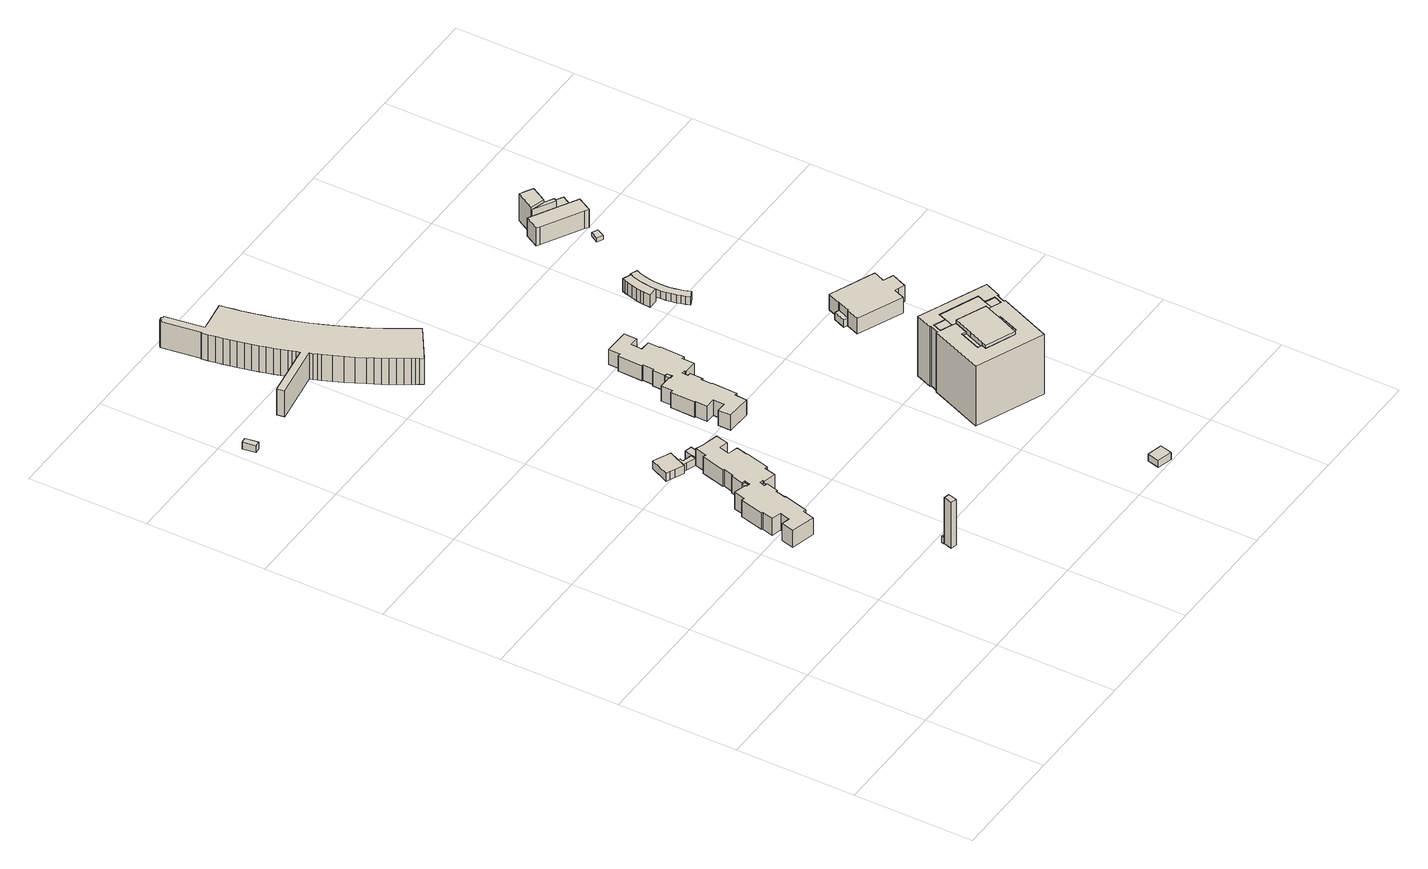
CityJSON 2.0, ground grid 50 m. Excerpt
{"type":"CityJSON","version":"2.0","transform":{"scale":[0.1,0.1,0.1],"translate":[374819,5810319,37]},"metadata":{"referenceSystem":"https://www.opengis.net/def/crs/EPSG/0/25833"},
"CityObjects":{
"building1":{"type":"Building","attributes":{"Gemeindeschluessel":"11000006","BezugspunktDach":"2200","function":"51009_1610","measuredHeight":3.18,"storeysAboveGround":0},"address":[{"country":"Germany","locality":"Berlin"}],"geometry":[{"type":"Solid","lod":"1","boundaries":[[[[0,1,2,3]],[[4,5,6,7]],[[4,7,3,2]],[[5,4,2,1]],[[6,5,1,0]],[[7,6,0,3]]]]}]},
"building2":{"type":"Building","attributes":{"Gemeindeschluessel":"11000006","BezugspunktDach":"2200","function":"31001_1000","measuredHeight":21.61,"storeysAboveGround":1},"address":[{"country":"Germany","locality":"Berlin","thoroughfareNumber":"23","thoroughfareName":"Zum Heckeshorn"}],"geometry":[{"type":"Solid","lod":"1","boundaries":[[[[8,9,10,11]],[[12,13,14,15]],[[12,15,11,10]],[[13,12,10,9]],[[14,13,9,8]],[[15,14,8,11]]]]}]},
"building3":{"type":"Building","attributes":{"Gemeindeschluessel":"11000006","BezugspunktDach":"2200","function":"51009_1610","measuredHeight":3,"storeysAboveGround":0},"address":[{"country":"Germany","locality":"Berlin"}],"geometry":[{"type":"Solid","lod":"1","boundaries":[[[[16,17,18,19]],[[20,21,22,23]],[[20,23,19,18]],[[21,20,18,17]],[[22,21,17,16]],[[23,22,16,19]]]]}]},
"building4":{"type":"Building","attributes":{"Gemeindeschluessel":"11000006","BezugspunktDach":"2200","function":"51009_1610","measuredHeight":6.76,"storeysAboveGround":0},"address":[{"country":"Germany","locality":"Berlin"}],"geometry":[{"type":"Solid","lod":"1","boundaries":[[[[24,25,26,27]],[[28,29,30,31]],[[28,31,27,26]],[[29,28,26,25]],[[30,29,25,24]],[[31,30,24,27]]]]}]},
"building5":{"type":"Building","attributes":{"Gemeindeschluessel":"11000006","BezugspunktDach":"2200","function":"51009_1610","measuredHeight":6.72,"storeysAboveGround":0},"address":[{"country":"Germany","locality":"Berlin"}],"geometry":[{"type":"Solid","lod":"1","boundaries":[[[[32,33,34,35]],[[36,37,38,39]],[[36,39,35,34]],[[37,36,34,33]],[[38,37,33,32]],[[39,38,32,35]]]]}]},
"building6":{"type":"Building","attributes":{"Gemeindeschluessel":"11000006","function":"31001_1023"},"address":[{"country":"Germany","locality":"Berlin","thoroughfareNumber":"27","thoroughfareName":"Zum Heckeshorn"}],"children":["building6-1","building6-2"]},
"building6-1":{"type":"BuildingPart","attributes":{"BezugspunktDach":"2200","measuredHeight":7.91,"storeysAboveGround":2},"parents":["building6"],"geometry":[{"type":"MultiSurface","lod":"1","boundaries":[[[40,41,42,43,44,45,46,47,48,49,50,51,52,53,54,55,56,57,58,59,60,61,62,63,64,65,66,67,68,69,70,71,72,73,74,75,76,77,78,79,80,81,82,83,84,85,86]],[[87,88,89,90,91,92,93,94,95,96,97,98,99,100,101,102,103,104,105,106,107,108,109,110,111,112,113,114,115,116,117,118,119,120,121,122,123,124,125,126,127,128,129,130,131,132,133]],[[87,133,86,85]],[[88,87,85,84]],[[89,88,84,83]],[[90,89,83,82]],[[91,90,82,81]],[[92,91,81,80]],[[93,92,80,79]],[[94,93,79,78]],[[95,94,78,77]],[[96,95,77,76]],[[97,96,76,75]],[[98,97,75,74]],[[99,98,74,73]],[[100,99,73,72]],[[101,100,72,71]],[[102,101,71,70]],[[103,102,70,69]],[[104,103,69,68]],[[105,104,68,67]],[[106,105,67,66]],[[107,106,66,65]],[[108,107,65,64]],[[134,135,136,64,63]],[[110,109,63,62]],[[111,110,62,61]],[[112,111,61,60]],[[113,112,60,59]],[[114,113,59,58]],[[115,114,58,57]],[[116,115,57,56]],[[117,116,56,55]],[[118,117,55,54]],[[119,118,54,53]],[[120,119,53,52]],[[121,120,52,51]],[[122,121,51,50]],[[123,122,50,49]],[[124,123,49,48]],[[125,124,48,47]],[[126,125,47,46]],[[127,126,46,45]],[[128,127,45,44]],[[129,128,44,43]],[[130,129,43,42]],[[131,130,42,41]],[[132,131,41,40]],[[133,132,40,86]],[[109,108,136,135,134]]]}]},
"building6-2":{"type":"BuildingPart","attributes":{"BezugspunktDach":"2200","measuredHeight":4.16,"storeysAboveGround":2},"parents":["building6"],"geometry":[{"type":"MultiSurface","lod":"1","boundaries":[[[134,137,138,139,135]],[[140,141,142,109,108]],[[140,108,135,139]],[[141,140,139,138]],[[142,141,138,137]],[[109,142,137,134]],[[108,109,134,109,108,135]]]}]},
"building7":{"type":"Building","attributes":{"Gemeindeschluessel":"11000006","BezugspunktDach":"2200","function":"31001_1000","measuredHeight":4.01,"storeysAboveGround":1},"address":[{"country":"Germany","locality":"Berlin","thoroughfareNumber":"27 (1)","thoroughfareName":"Zum Heckeshorn"}],"geometry":[{"type":"Solid","lod":"1","boundaries":[[[[143,144,145,146,147,148,149,150]],[[151,152,153,154,155,156,157,158]],[[151,158,150,149]],[[152,151,149,148]],[[153,152,148,147]],[[154,153,147,146]],[[155,154,146,145]],[[156,155,145,144]],[[157,156,144,143]],[[158,157,143,150]]]]}]},
"building8":{"type":"Building","attributes":{"Gemeindeschluessel":"11000006","BezugspunktDach":"2200","function":"51009_1610","measuredHeight":3.35,"storeysAboveGround":0},"address":[{"country":"Germany","locality":"Berlin"}],"geometry":[{"type":"Solid","lod":"1","boundaries":[[[[159,160,161,162,163,164,165]],[[166,167,168,140,108,169,170]],[[166,170,165,164]],[[167,166,164,163]],[[168,167,163,162]],[[140,168,162,161]],[[108,140,161,160]],[[169,108,160,159]],[[170,169,159,165]]]]}]},
"building9":{"type":"Building","attributes":{"Gemeindeschluessel":"11000006","BezugspunktDach":"2200","function":"31001_3050","measuredHeight":12.25,"storeysAboveGround":2},"address":[{"country":"Germany","locality":"Berlin","thoroughfareNumber":"80 (40)","thoroughfareName":"Am Großen Wannsee"}],"geometry":[{"type":"Solid","lod":"1","boundaries":[[[[171,172,173,174,175,176,177,178,179,180,181,182,183,184,185,186,187,188,189,190,191,192,193,194,195,196,197,198,199,200,201,202,203,204,205,206,207,208,209,210,211,212,213,214,215,216,217,218,219,220,221,222,223,224,225,226,227,228,229,230,231,232,233,234,235,236,237,238,239,240,241,242]],[[243,244,245,246,247,248,249,250,251,252,253,254,255,256,257,258,259,260,261,262,263,264,265,266,267,268,269,270,271,272,273,274,275,276,277,278,279,280,281,282,283,284,285,286,287,288,289,290,291,292,293,294,295,296,297,298,299,300,301,302,303,304,305,306,307,308,309,310,311,312,313,314]],[[243,314,242,241]],[[244,243,241,240]],[[245,244,240,239]],[[246,245,239,238]],[[247,246,238,237]],[[248,247,237,236]],[[249,248,236,235]],[[250,249,235,234]],[[251,250,234,233]],[[252,251,233,232]],[[253,252,232,231]],[[254,253,231,230]],[[255,254,230,229]],[[256,255,229,228]],[[257,256,228,227]],[[258,257,227,226]],[[259,258,226,225]],[[260,259,225,224]],[[261,260,224,223]],[[262,261,223,222]],[[263,262,222,221]],[[264,263,221,220]],[[265,264,220,219]],[[266,265,219,218]],[[267,266,218,217]],[[268,267,217,216]],[[269,268,216,215]],[[270,269,215,214]],[[271,270,214,213]],[[272,271,213,212]],[[273,272,212,211]],[[274,273,211,210]],[[275,274,210,209]],[[276,275,209,208]],[[277,276,208,207]],[[278,277,207,206]],[[279,278,206,205]],[[280,279,205,204]],[[281,280,204,203]],[[282,281,203,202]],[[283,282,202,201]],[[284,283,201,200]],[[285,284,200,199]],[[286,285,199,198]],[[287,286,198,197]],[[288,287,197,196]],[[289,288,196,195]],[[290,289,195,194]],[[291,290,194,193]],[[292,291,193,192]],[[293,292,192,191]],[[294,293,191,190]],[[295,294,190,189]],[[296,295,189,188]],[[297,296,188,187]],[[298,297,187,186]],[[299,298,186,185]],[[300,299,185,184]],[[301,300,184,183]],[[302,301,183,182]],[[303,302,182,181]],[[304,303,181,180]],[[305,304,180,179]],[[306,305,179,178]],[[307,306,178,177]],[[308,307,177,176]],[[309,308,176,175]],[[310,309,175,174]],[[311,310,174,173]],[[312,311,173,172]],[[313,312,172,171]],[[314,313,171,242]]]]}]},
"building10":{"type":"Building","attributes":{"Gemeindeschluessel":"11000006","BezugspunktDach":"2200","function":"51009_1610","measuredHeight":6.63,"storeysAboveGround":0},"address":[{"country":"Germany","locality":"Berlin"}],"geometry":[{"type":"Solid","lod":"1","boundaries":[[[[315,316,317,318]],[[319,320,321,322]],[[319,322,318,317]],[[320,319,317,316]],[[321,320,316,315]],[[322,321,315,318]]]]}]},
"building11":{"type":"Building","attributes":{"Gemeindeschluessel":"11000006","BezugspunktDach":"2200","function":"31001_1023","measuredHeight":7.08,"storeysAboveGround":2},"address":[{"country":"Germany","locality":"Berlin","thoroughfareNumber":"31","thoroughfareName":"Zum Heckeshorn"}],"geometry":[{"type":"Solid","lod":"1","boundaries":[[[[323,324,325,326,327,328,329,330,331,332,333,334,335,336,337,338,339,340,341,342,343,344,345,346,347,348,349,350,351,352,353,354,355,356,357,358,359,360,361,362,363,364,365,366,367,368]],[[369,370,371,372,373,374,375,376,377,378,379,380,381,382,383,384,385,386,387,388,389,390,391,392,393,394,395,396,397,398,399,400,401,402,403,404,405,406,407,408,409,410,411,412,413,414]],[[369,414,368,367]],[[370,369,367,366]],[[371,370,366,365]],[[372,371,365,364]],[[373,372,364,363]],[[374,373,363,362]],[[375,374,362,361]],[[376,375,361,360]],[[377,376,360,359]],[[378,377,359,358]],[[379,378,358,357]],[[380,379,357,356]],[[381,380,356,355]],[[382,381,355,354]],[[383,382,354,353]],[[384,383,353,352]],[[385,384,352,351]],[[386,385,351,350]],[[387,386,350,349]],[[388,387,349,348]],[[389,388,348,347]],[[390,389,347,346]],[[391,390,346,345]],[[392,391,345,344]],[[393,392,344,343]],[[394,393,343,342]],[[395,394,342,341]],[[396,395,341,340]],[[397,396,340,339]],[[398,397,339,338]],[[399,398,338,337]],[[400,399,337,336]],[[401,400,336,335]],[[402,401,335,334]],[[403,402,334,333]],[[404,403,333,332]],[[405,404,332,331]],[[406,405,331,330]],[[407,406,330,329]],[[408,407,329,328]],[[409,408,328,327]],[[410,409,327,326]],[[411,410,326,325]],[[412,411,325,324]],[[413,412,324,323]],[[414,413,323,368]]]]}]},
"building12":{"type":"Building","attributes":{"Gemeindeschluessel":"11000006","BezugspunktDach":"2200","function":"31001_1000","measuredHeight":3.27,"storeysAboveGround":1},"address":[{"country":"Germany","locality":"Berlin","thoroughfareNumber":"30 (1)","thoroughfareName":"Zum Heckeshorn"}],"geometry":[{"type":"Solid","lod":"1","boundaries":[[[[415,416,417,418]],[[419,420,421,422]],[[419,422,418,417]],[[420,419,417,416]],[[421,420,416,415]],[[422,421,415,418]]]]}]},
"building13":{"type":"Building","attributes":{"Gemeindeschluessel":"11000006","function":"31001_3051"},"address":[{"country":"Germany","locality":"Berlin","thoroughfareNumber":"30","thoroughfareName":"Zum Heckeshorn"}],"children":["building13-1","building13-2","building13-3","building13-4","building13-5","building13-6","building13-7"]},
"building13-1":{"type":"BuildingPart","attributes":{"BezugspunktDach":"2200","measuredHeight":27.93,"storeysAboveGround":0},"parents":["building13"],"geometry":[{"type":"MultiSurface","lod":"1","boundaries":[[[423,424,425,426,427,428,429,430,431,432,433,434,435,436],[437,438,439,440,441,442,443,444,445,446,447,448,449,450,451,452,453,454,455,456]],[[457,458,459,460,461,462,463,464,465,466,467,468,469,470],[471,472,473,474,475,476,477,478,479,480,481,482,483,484,485,486,487,488,489,490]],[[457,470,436,435]],[[458,457,435,434]],[[459,458,434,433]],[[460,459,433,432]],[[461,460,432,431]],[[462,461,431,430]],[[463,462,430,429]],[[464,463,429,428]],[[465,464,428,427]],[[466,465,427,426]],[[467,466,426,425]],[[468,467,425,424]],[[469,468,424,423]],[[470,469,423,436]],[[491,492,456,455]],[[471,490,493,494]],[[495,491,494,496,472,471,455,454]],[[497,498,454,453]],[[473,472,499,496,500]],[[474,473,501,500,502,503,504,505,497,453,452],[503,506,507,504]],[[508,507,452,451]],[[475,474,506,509]],[[476,475,509,510]],[[477,476,511,510,512,449]],[[478,477,513,512,514,515,516,517,518,519,520,448]],[[479,478,448,447]],[[521,522,447,446]],[[480,479,523,524]],[[481,480,446,445],[524,525,526,521]],[[482,481,525,527,528,526,529,445,444]],[[483,482,444,527,530]],[[484,483,443,530,531]],[[485,484,531,532,441]],[[486,485,532,533,534]],[[487,486,534,535]],[[488,487,535,536]],[[489,488,536,537]],[[492,538,539,540,541,437,456]],[[490,489,537,542,543,493,544]],[[494,493,492,491]],[[496,494,491,495]],[[500,496,499,498,497]],[[507,506,503,504]],[[504,503,502,505]],[[497,505,502,500,501]],[[509,506,507,508]],[[510,509,451,450]],[[450,449,512,510,511]],[[517,516,515,518]],[[515,514,519,518,545]],[[449,520,519,514,512,513]],[[524,523,522,521]],[[526,525,524,521]],[[529,526,528,527,525]],[[530,527,444,443]],[[531,530,443,442]],[[442,441,532,531]],[[441,546,533,532]],[[534,533,546,440]],[[535,534,440,439,547]],[[536,535,439,438,548]],[[537,536,438,437]],[[539,543,542,540]],[[541,540,542,537]],[[544,493,543,538,492]]]}]},
"building13-2":{"type":"BuildingPart","attributes":{"BezugspunktDach":"2200","measuredHeight":31.48,"storeysAboveGround":0},"parents":["building13"],"geometry":[{"type":"MultiSurface","lod":"1","boundaries":[[[549,550,551,552,553,554,555,556,557,558,559,560]],[[527,561,516,562,537,536,563,564,533,532,531,530]],[[527,444,443,565,560,559]],[[566,528,527,559,558]],[[448,447,522,566,558,557]],[[567,517,516,557,556]],[[541,567,556,555]],[[536,438,437,555,554]],[[568,438,554,553]],[[564,563,553,552],[564,569,568,563]],[[546,569,564,552,551]],[[441,546,551,550]],[[531,442,441,550,549]],[[570,443,442,549,560]],[[530,565,443,444,527]],[[561,527,528,566]],[[516,523,447,448]],[[523,561,566,522]],[[562,516,517,567]],[[537,562,567,541]],[[537,437,438,536]],[[563,536,438,568]],[[568,569,564,563]],[[533,571,564,569,546]],[[572,532,533,546,441]],[[532,573,441,442,531]],[[530,531,442,443,570]]]}]},
"building13-3":{"type":"BuildingPart","attributes":{"BezugspunktDach":"2200","measuredHeight":28.05,"storeysAboveGround":0},"parents":["building13"],"geometry":[{"type":"MultiSurface","lod":"1","boundaries":[[[518,517,567,541,540,539,498,497,505,504,507,508,519]],[[509,506,503,502,500,496,543,542,537,562,516,515,514]],[[543,538,495,498,539]],[[509,514,574,519,508]],[[575,506,509,508,507]],[[503,506,507,504]],[[502,503,504,505]],[[500,502,505,497]],[[496,500,497,498]],[[495,538,543,496,499]],[[542,543,539,540]],[[542,540,541,537]],[[537,541,567,562]],[[562,576,567,517,516]],[[515,516,517,518]],[[514,515,518,519]]]}]},
"building13-4":{"type":"BuildingPart","attributes":{"BezugspunktDach":"2200","measuredHeight":28.84,"storeysAboveGround":0},"parents":["building13"],"geometry":[{"type":"MultiSurface","lod":"1","boundaries":[[[492,491,495,538]],[[496,494,493,543]],[[543,538,495,496]],[[494,496,577,495,491]],[[493,494,491,492]],[[493,492,538,543]]]}]},
"building13-5":{"type":"BuildingPart","attributes":{"BezugspunktDach":"2200","measuredHeight":27.22,"storeysAboveGround":0},"parents":["building13"],"geometry":[{"type":"MultiSurface","lod":"1","boundaries":[[[528,522,521,526]],[[524,523,527,525]],[[524,525,526,521]],[[523,524,578,521,522]],[[527,561,566,528,579]],[[523,522,566,561]],[[525,527,528,526]]]}]},
"building13-6":{"type":"BuildingPart","attributes":{"BezugspunktDach":"2200","measuredHeight":29.35,"storeysAboveGround":0},"parents":["building13"],"geometry":[{"type":"MultiSurface","lod":"1","boundaries":[[[520,451,450,449]],[[510,509,514,512]],[[510,450,449,512,449,450]],[[509,451,450,451]],[[519,508,509,451,520]],[[510,450,451,509]],[[514,509,508,519]],[[580,512,514,519,520,449]]]}]},
"building13-7":{"type":"BuildingPart","attributes":{"BezugspunktDach":"2200","measuredHeight":27.89,"storeysAboveGround":0},"parents":["building13"],"geometry":[{"type":"MultiSurface","lod":"1","boundaries":[[[440,439,438,569,546]],[[564,536,535,534,533]],[[535,439,438,536,438,439]],[[533,546,440,534,440,546]],[[564,533,546,569]],[[581,536,582,563,568,438]],[[564,569,568,563]],[[534,535,439,440]]]}]},
"building14":{"type":"Building","attributes":{"Gemeindeschluessel":"11000006","BezugspunktDach":"2200","function":"51009_1610","measuredHeight":20.42,"storeysAboveGround":0},"address":[{"country":"Germany","locality":"Berlin"}],"geometry":[{"type":"Solid","lod":"1","boundaries":[[[[583,584,585,586]],[[587,588,589,590]],[[587,590,586,585]],[[588,587,585,584]],[[589,588,584,583]],[[590,589,583,586]]]]}]},
"building15":{"type":"Building","attributes":{"Gemeindeschluessel":"11000006","BezugspunktDach":"2200","function":"31001_3050","measuredHeight":5.93,"storeysAboveGround":1},"address":[{"country":"Germany","locality":"Berlin","thoroughfareNumber":"33","thoroughfareName":"Zum Heckeshorn"}],"geometry":[{"type":"Solid","lod":"1","boundaries":[[[[591,592,593,594,595,596,597,598,599,600,601,602,603,604,605,606]],[[607,608,609,610,611,612,613,614,615,616,617,618,619,620,621,622]],[[607,622,606,605]],[[608,607,605,604]],[[609,608,604,603]],[[610,609,603,602]],[[611,610,602,601]],[[612,611,601,600]],[[613,612,600,599]],[[614,613,599,598]],[[615,614,598,597]],[[616,615,597,596]],[[617,616,596,595]],[[618,617,595,594]],[[619,618,594,593]],[[620,619,593,592]],[[621,620,592,591]],[[622,621,591,606]]]]}]},
"building16":{"type":"Building","attributes":{"Gemeindeschluessel":"11000006","BezugspunktDach":"2200","function":"51009_1610","measuredHeight":3.68,"storeysAboveGround":0},"address":[{"country":"Germany","locality":"Berlin"}],"geometry":[{"type":"Solid","lod":"1","boundaries":[[[[623,624,625,626,627,628,629,630,631,632,633,634,635,636,637,638,639,640,641,642,643,644,645,598,597,596,595,594,593,592,591]],[[646,647,648,649,650,651,652,653,654,655,656,657,658,659,660,661,662,663,664,665,666,667,668,669,670,671,672,673,674,675,676]],[[646,676,591,592]],[[647,646,592,593]],[[648,647,593,594]],[[649,648,594,595]],[[650,649,595,596]],[[651,650,596,597]],[[652,651,597,598]],[[653,652,598,645]],[[654,653,645,644]],[[655,654,644,643]],[[656,655,643,642]],[[657,656,642,641]],[[658,657,641,640]],[[659,658,640,639]],[[660,659,639,638]],[[661,660,638,637]],[[662,661,637,636]],[[663,662,636,635]],[[664,663,635,634]],[[665,664,634,633]],[[666,665,633,632]],[[667,666,632,631]],[[668,667,631,630]],[[669,668,630,629]],[[670,669,629,628]],[[671,670,628,627]],[[672,671,627,626]],[[673,672,626,625]],[[674,673,625,624]],[[675,674,624,623]],[[676,675,623,591]]]]}]},
"building17":{"type":"Building","attributes":{"Gemeindeschluessel":"11000006","BezugspunktDach":"2200","function":"51009_1610","measuredHeight":3.33,"storeysAboveGround":0},"address":[{"country":"Germany","locality":"Berlin"}],"geometry":[{"type":"Solid","lod":"1","boundaries":[[[[677,678,679,680,681,682]],[[683,684,685,686,687,688]],[[683,688,682,681]],[[684,683,681,680]],[[685,684,680,679]],[[686,685,679,678]],[[687,686,678,677]],[[688,687,677,682]]]]}]},
"building18":{"type":"Building","attributes":{"Gemeindeschluessel":"11000006","BezugspunktDach":"2200","function":"31001_3050","measuredHeight":7.3,"storeysAboveGround":2},"address":[{"country":"Germany","locality":"Berlin","thoroughfareNumber":"32","thoroughfareName":"Zum Heckeshorn"}],"geometry":[{"type":"Solid","lod":"1","boundaries":[[[[689,690,691,692,693,694,695,696,697,698,699,700,701,702,703,704]],[[705,706,707,708,709,710,711,712,713,714,715,716,717,718,719,720]],[[705,720,704,703]],[[706,705,703,702]],[[707,706,702,701]],[[708,707,701,700]],[[709,708,700,699]],[[710,709,699,698]],[[711,710,698,697]],[[712,711,697,696]],[[713,712,696,695]],[[714,713,695,694]],[[715,714,694,693]],[[716,715,693,692]],[[717,716,692,691]],[[718,717,691,690]],[[719,718,690,689]],[[720,719,689,704]]]]}]},
"building19":{"type":"Building","attributes":{"Gemeindeschluessel":"11000006","BezugspunktDach":"2200","function":"31001_2523","measuredHeight":1.83,"storeysAboveGround":0},"address":[{"country":"Germany","locality":"Berlin","thoroughfareNumber":"80 (14)","thoroughfareName":"Am Großen Wannsee"}],"geometry":[{"type":"Solid","lod":"1","boundaries":[[[[721,722,723,724]],[[725,726,727,728]],[[725,728,724,723]],[[726,725,723,722]],[[727,726,722,721]],[[728,727,721,724]]]]}]},
"building20":{"type":"Building","attributes":{"name":"Kirchliches Gemeindezentrum Heckeshorn","Gemeindeschluessel":"11000006","function":"31001_3041"},"address":[{"country":"Germany","locality":"Berlin","thoroughfareNumber":"80 (13)","thoroughfareName":"Am Großen Wannsee"}],"children":["building20-1","building20-2","building20-3","building20-4","building20-5"]},
"building20-1":{"type":"BuildingPart","attributes":{"BezugspunktDach":"2200","measuredHeight":8.39,"storeysAboveGround":2},"parents":["building20"],"geometry":[{"type":"MultiSurface","lod":"1","boundaries":[[[729,730,731,732,733,734,735,736]],[[737,738,739,740,741,742,743,744]],[[737,744,736,735]],[[738,737,735,734]],[[739,738,745,739,746,747,748,733]],[[740,739,733,732]],[[741,740,732,731]],[[742,741,731,730]],[[743,742,730,729]],[[744,743,729,736]],[[734,748,745,738]],[[747,746,739,745]]]}]},
"building20-2":{"type":"BuildingPart","attributes":{"BezugspunktDach":"2200","measuredHeight":13.84,"storeysAboveGround":2},"parents":["building20"],"geometry":[{"type":"Solid","lod":"1","boundaries":[[[[749,750,751,752,753]],[[754,755,756,757,738]],[[754,738,753,752]],[[755,754,752,751]],[[756,755,751,750]],[[757,756,750,749],[758,759,760,756]],[[738,761,762,757,749,753]],[[759,758,756,760]],[[757,762,761,738]]]]}]},
"building20-3":{"type":"BuildingPart","attributes":{"BezugspunktDach":"2200","measuredHeight":11.38,"storeysAboveGround":2},"parents":["building20"],"geometry":[{"type":"MultiSurface","lod":"1","boundaries":[[[763,764,762,761]],[[757,765,745,738]],[[765,757,762,764]],[[745,747,766,764,763]],[[738,734,748,763,761]],[[738,761,762,757]],[[766,747,745,765]],[[745,748,734,738]]]}]},
"building20-4":{"type":"BuildingPart","attributes":{"BezugspunktDach":"2200","measuredHeight":3.54,"storeysAboveGround":2},"parents":["building20"],"geometry":[{"type":"MultiSurface","lod":"1","boundaries":[[[746,767,768,747]],[[769,770,739,745]],[[765,766,771,772]],[[770,769,768,767]],[[739,770,767,746]],[[745,773,747,766,765]],[[769,772,771,768]],[[739,746,747,745]]]}]},
"building20-5":{"type":"BuildingPart","attributes":{"BezugspunktDach":"2200","measuredHeight":3.54,"storeysAboveGround":2},"parents":["building20"],"geometry":[{"type":"Solid","lod":"1","boundaries":[[[[771,768,760,759]],[[756,769,772,758]],[[769,756,760,768]],[[758,772,771,759]],[[756,758,759,760]],[[772,769,768,771]]]]}]}
},
"vertices":[
[14,2845,80],[37,2849,80],[29,2903,80],[6,2900,80],[29,2903,48],[37,2849,48],[14,2845,48],[6,2900,48],
[878,400,260],[887,436,260],[863,442,260],[854,406,260],[863,442,44],[887,436,44],[878,400,44],[854,406,44],
[887,436,73],[890,449,73],[866,455,73],[863,442,73],[866,455,43],[890,449,43],[887,436,43],[863,442,43],
[694,1169,129],[699,1188,129],[685,1191,129],[680,1173,129],[685,1191,62],[699,1188,62],[694,1169,62],[680,1173,62],
[727,1110,131],[731,1125,131],[718,1129,131],[713,1113,131],[718,1129,64],[731,1125,64],[727,1110,64],[713,1113,64],
[647,867,137],[660,916,137],[672,913,137],[699,1014,137],[695,1015,137],[706,1059,137],[713,1058,137],[727,1110,137],[713,1113,137],[718,1129,137],[720,1136,137],[735,1133,137],[733,1127,137],[786,1113,137],[798,1162,137],[810,1159,137],[836,1260,137],[833,1261,137],[845,1309,137],[804,1320,137],[816,1364,137],[852,1354,137],[865,1407,137],[793,1425,137],[765,1436,137],[752,1385,137],[740,1388,137],[713,1287,137],[717,1286,137],[705,1242,137],[698,1243,137],[685,1191,137],[699,1188,137],[694,1169,137],[693,1163,137],[677,1167,137],[678,1172,137],[626,1187,137],[613,1138,137],[601,1141,137],[575,1041,137],[579,1040,137],[566,992,137],[608,981,137],[597,937,137],[560,946,137],[546,893,137],[560,946,58],[597,937,58],[608,981,58],[566,992,58],[579,1040,58],[575,1041,58],[601,1141,58],[613,1138,58],[626,1187,58],[678,1172,58],[677,1167,58],[693,1163,58],[694,1169,58],[699,1188,58],[685,1191,58],[698,1243,58],[705,1242,58],[717,1286,58],[713,1287,58],[740,1388,58],[752,1385,58],[765,1436,58],[793,1425,58],[865,1407,58],[852,1354,58],[816,1364,58],[804,1320,58],[845,1309,58],[833,1261,58],[836,1260,58],[810,1159,58],[798,1162,58],[786,1113,58],[733,1127,58],[735,1133,58],[720,1136,58],[718,1129,58],[713,1113,58],[727,1110,58],[713,1058,58],[706,1059,58],[695,1015,58],[699,1014,58],[672,913,58],[660,916,58],[647,867,58],[546,893,58],[793,1425,94],[765,1436,94],[765,1436,72],
[808,1481,94],[778,1488,94],[770,1457,94],[770,1457,58],[778,1488,58],[808,1481,58],
[648,1473,95],[668,1464,95],[704,1448,95],[740,1527,95],[724,1534,95],[704,1543,95],[668,1560,95],[631,1480,95],[668,1560,58],[704,1543,58],[724,1534,58],[740,1527,58],[704,1448,58],[668,1464,58],[648,1473,58],[631,1480,58],
[726,1451,91],[765,1436,91],[770,1457,91],[729,1468,91],[733,1483,91],[722,1488,91],[709,1458,91],[722,1488,58],[733,1483,58],[729,1468,58],[726,1451,58],[709,1458,58],
[282,2886,132],[512,2921,132],[517,2906,132],[523,2892,132],[528,2878,132],[544,2840,132],[561,2803,132],[578,2766,132],[597,2729,132],[609,2705,132],[622,2680,132],[636,2657,132],[650,2633,132],[664,2610,132],[678,2587,132],[686,2574,132],[694,2562,132],[702,2549,132],[845,2643,132],[829,2667,132],[814,2692,132],[799,2716,132],[784,2741,132],[772,2763,132],[760,2785,132],[748,2807,132],[736,2832,132],[724,2857,132],[712,2883,132],[701,2908,132],[686,2943,132],[672,2978,132],[659,3013,132],[647,3048,132],[638,3075,132],[630,3101,132],[622,3128,132],[615,3155,132],[609,3180,132],[603,3204,132],[597,3228,132],[591,3256,132],[586,3284,132],[581,3313,132],[576,3341,132],[443,3321,132],[419,3481,132],[411,3479,132],[410,3486,132],[395,3483,132],[396,3477,132],[387,3476,132],[411,3316,132],[410,3316,132],[409,3316,132],[408,3316,132],[412,3288,132],[417,3260,132],[423,3232,132],[428,3205,132],[434,3178,132],[440,3151,132],[446,3125,132],[454,3098,132],[461,3072,132],[469,3046,132],[477,3020,132],[485,2994,132],[490,2979,132],[495,2965,132],[500,2951,132],[277,2917,132],[500,2951,10],[495,2965,10],[490,2979,10],[485,2994,10],[477,3020,10],[469,3046,10],[461,3072,10],[454,3098,10],[446,3125,10],[440,3151,10],[434,3178,10],[428,3205,10],[423,3232,10],[417,3260,10],[412,3288,10],[408,3316,10],[409,3316,10],[410,3316,10],[411,3316,10],[387,3476,10],[396,3477,10],[395,3483,10],[410,3486,10],[411,3479,10],[419,3481,10],[443,3321,10],[576,3341,10],[581,3313,10],[586,3284,10],[591,3256,10],[597,3228,10],[603,3204,10],[609,3180,10],[615,3155,10],[622,3128,10],[630,3101,10],[638,3075,10],[647,3048,10],[659,3013,10],[672,2978,10],[686,2943,10],[701,2908,10],[712,2883,10],[724,2857,10],[736,2832,10],[748,2807,10],[760,2785,10],[772,2763,10],[784,2741,10],[799,2716,10],[814,2692,10],[829,2667,10],[845,2643,10],[702,2549,10],[694,2562,10],[686,2574,10],[678,2587,10],[664,2610,10],[650,2633,10],[636,2657,10],[622,2680,10],[609,2705,10],[597,2729,10],[578,2766,10],[561,2803,10],[544,2840,10],[528,2878,10],[523,2892,10],[517,2906,10],[512,2921,10],[282,2886,10],[277,2917,10],
[1108,1744,106],[1108,1764,106],[1095,1765,106],[1094,1744,106],[1095,1765,40],[1108,1764,40],[1108,1744,40],[1094,1744,40],
[1025,1594,107],[1023,1543,107],[1066,1542,107],[1064,1496,107],[1026,1497,107],[1025,1444,107],[1129,1440,107],[1131,1490,107],[1143,1490,107],[1146,1594,107],[1144,1594,107],[1143,1594,107],[1144,1640,107],[1151,1639,107],[1153,1693,107],[1139,1694,107],[1140,1718,107],[1156,1718,107],[1155,1712,107],[1210,1711,107],[1211,1761,107],[1223,1760,107],[1227,1864,107],[1223,1864,107],[1224,1914,107],[1182,1915,107],[1184,1961,107],[1221,1960,107],[1222,2014,107],[1118,2018,107],[1117,1968,107],[1104,1968,107],[1101,1864,107],[1105,1864,107],[1103,1818,107],[1096,1818,107],[1095,1765,107],[1108,1764,107],[1108,1744,107],[1108,1740,107],[1092,1740,107],[1092,1745,107],[1038,1747,107],[1037,1697,107],[1024,1698,107],[1021,1594,107],[1024,1698,36],[1037,1697,36],[1038,1747,36],[1092,1745,36],[1092,1740,36],[1108,1740,36],[1108,1744,36],[1108,1764,36],[1095,1765,36],[1096,1818,36],[1103,1818,36],[1105,1864,36],[1101,1864,36],[1104,1968,36],[1117,1968,36],[1118,2018,36],[1222,2014,36],[1221,1960,36],[1184,1961,36],[1182,1915,36],[1224,1914,36],[1223,1864,36],[1227,1864,36],[1223,1760,36],[1211,1761,36],[1210,1711,36],[1155,1712,36],[1156,1718,36],[1140,1718,36],[1139,1694,36],[1153,1693,36],[1151,1639,36],[1144,1640,36],[1143,1594,36],[1144,1594,36],[1146,1594,36],[1143,1490,36],[1131,1490,36],[1129,1440,36],[1025,1444,36],[1026,1497,36],[1064,1496,36],[1066,1542,36],[1023,1543,36],[1025,1594,36],[1021,1594,36],
[1736,7,42],[1749,58,42],[1686,73,42],[1674,23,42],[1686,73,9],[1749,58,9],[1736,7,9],[1674,23,9],
[1806,586,300],[1899,808,300],[1893,811,300],[1908,847,300],[1914,844,300],[1943,913,300],[1805,971,300],[1753,993,300],[1658,1033,300],[1629,964,300],[1635,962,300],[1620,925,300],[1614,928,300],[1521,706,300],[1820,841,300],[1797,784,300],[1813,777,300],[1776,688,300],[1759,695,300],[1752,677,300],[1628,727,300],[1636,747,300],[1618,755,300],[1655,845,300],[1673,837,300],[1696,894,300],[1630,921,300],[1645,957,300],[1694,938,300],[1708,972,300],[1871,905,300],[1856,868,300],[1898,851,300],[1883,815,300],[1614,928,20],[1620,925,20],[1635,962,20],[1629,964,20],[1658,1033,20],[1753,993,20],[1805,971,20],[1943,913,20],[1914,844,20],[1908,847,20],[1893,811,20],[1899,808,20],[1806,586,20],[1521,706,20],[1898,851,20],[1856,868,20],[1871,905,20],[1708,972,20],[1694,938,20],[1645,957,20],[1630,921,20],[1696,894,20],[1673,837,20],[1655,845,20],[1618,755,20],[1636,747,20],[1628,727,20],[1752,677,20],[1759,695,20],[1776,688,20],[1813,777,20],[1797,784,20],[1820,841,20],[1883,815,20],[1898,851,298],[1883,815,298],[1883,815,21],[1898,851,21],[1856,868,298],[1856,868,21],[1871,905,299],[1856,868,299],[1856,868,160],[1871,905,21],[1871,905,265],[1864,908,21],[1716,968,21],[1716,968,299],[1864,908,299],[1708,972,21],[1708,972,299],[1694,938,299],[1694,938,21],[1645,957,21],[1645,957,230],[1630,921,21],[1630,921,230],[1679,901,21],[1687,898,21],[1696,894,21],[1696,894,299],[1687,898,299],[1679,901,299],[1679,901,300],[1655,845,293],[1673,837,293],[1673,837,21],[1655,845,21],[1618,755,21],[1618,755,293],[1636,747,21],[1636,747,293],[1618,755,157],[1628,727,21],[1752,677,21],[1759,695,21],[1759,694,21],[1776,688,21],[1813,777,21],[1797,784,21],[1820,841,21],[1842,832,298],[1842,832,299],[1834,835,299],[1820,841,299],[1834,835,21],[1842,832,21],[1883,815,182],[1687,898,210],[1759,694,300],[1813,777,101],[1797,784,168],
[1752,677,315],[1759,695,315],[1759,694,315],[1768,716,315],[1787,759,315],[1797,784,315],[1820,841,315],[1821,841,315],[1696,894,315],[1662,811,315],[1636,747,315],[1628,727,315],[1662,811,21],[1821,841,21],[1787,759,21],[1768,716,21],[1628,727,258],[1662,811,293],[1821,841,299],[1787,759,300],[1768,716,300],[1628,727,153],[1760,696,21],[1759,695,185],[1759,695,234],
[1679,901,229],[1708,972,271],[1821,841,152],
[1856,868,229],
[1655,845,225],[1636,747,292],
[1630,921,166],
[1797,784,28],[1796,780,21],
[1805,971,228],[1815,995,228],[1764,1018,228],[1753,993,228],[1764,1018,24],[1815,995,24],[1805,971,24],[1753,993,24],
[1538,2071,71],[1539,2088,71],[1540,2103,71],[1543,2124,71],[1546,2141,71],[1553,2165,71],[1556,2177,71],[1562,2190,71],[1527,2204,71],[1522,2190,71],[1518,2179,71],[1511,2154,71],[1506,2133,71],[1503,2114,71],[1501,2099,71],[1500,2071,71],[1501,2099,12],[1503,2114,12],[1506,2133,12],[1511,2154,12],[1518,2179,12],[1522,2190,12],[1527,2204,12],[1562,2190,12],[1556,2177,12],[1553,2165,12],[1546,2141,12],[1543,2124,12],[1540,2103,12],[1539,2088,12],[1538,2071,12],[1500,2071,12],
[1539,2050,71],[1541,2028,71],[1544,2010,71],[1548,1988,71],[1553,1973,71],[1558,1957,71],[1565,1940,71],[1594,1953,71],[1588,1967,71],[1583,1982,71],[1579,1998,71],[1575,2014,71],[1572,2032,71],[1571,2050,71],[1570,2068,71],[1571,2085,71],[1572,2104,71],[1575,2122,71],[1578,2138,71],[1583,2154,71],[1587,2169,71],[1593,2183,71],[1564,2196,71],[1539,2088,34],[1540,2103,34],[1543,2124,34],[1546,2141,34],[1553,2165,34],[1556,2177,34],[1562,2190,34],[1564,2196,34],[1593,2183,34],[1587,2169,34],[1583,2154,34],[1578,2138,34],[1575,2122,34],[1572,2104,34],[1571,2085,34],[1570,2068,34],[1571,2050,34],[1572,2032,34],[1575,2014,34],[1579,1998,34],[1583,1982,34],[1588,1967,34],[1594,1953,34],[1565,1940,34],[1558,1957,34],[1553,1973,34],[1548,1988,34],[1544,2010,34],[1541,2028,34],[1539,2050,34],[1538,2071,34],
[1768,1396,58],[1770,1395,58],[1791,1446,58],[1789,1447,58],[1772,1453,58],[1752,1403,58],[1772,1453,25],[1789,1447,25],[1791,1446,25],[1770,1395,25],[1768,1396,25],[1752,1403,25],
[1934,1262,96],[1954,1309,96],[1971,1302,96],[1995,1292,96],[2023,1357,96],[1997,1368,96],[1980,1375,96],[1983,1381,96],[1984,1381,96],[2001,1422,96],[1812,1501,96],[1789,1447,96],[1791,1446,96],[1770,1395,96],[1768,1396,96],[1745,1342,96],[1768,1396,23],[1770,1395,23],[1791,1446,23],[1789,1447,23],[1812,1501,23],[2001,1422,23],[1984,1381,23],[1983,1381,23],[1980,1375,23],[1997,1368,23],[2023,1357,23],[1995,1292,23],[1971,1302,23],[1954,1309,23],[1934,1262,23],[1745,1342,23],
[1717,2402,55],[1735,2435,55],[1711,2448,55],[1693,2415,55],[1711,2448,37],[1735,2435,37],[1717,2402,37],[1693,2415,37],
[1574,2582,121],[1735,2491,121],[1750,2482,121],[1783,2541,121],[1768,2549,121],[1607,2640,121],[1592,2649,121],[1559,2591,121],[1592,2649,37],[1607,2640,37],[1768,2549,37],[1783,2541,37],[1750,2482,37],[1735,2491,37],[1574,2582,37],[1559,2591,37],[1698,2589,37],[1768,2549,72],[1698,2589,72],[1698,2589,121],
[1668,2625,163],[1704,2689,163],[1678,2704,163],[1651,2719,163],[1607,2640,163],[1651,2719,37],[1678,2704,37],[1704,2689,37],[1668,2625,37],[1684,2655,37],[1684,2655,72],[1704,2689,72],[1607,2640,151],[1668,2625,151],
[1698,2589,151],[1706,2603,151],[1706,2603,37],[1706,2603,72],
[1813,2628,72],[1743,2667,72],[1743,2667,37],[1813,2628,37],[1723,2633,72],[1723,2633,37],[1698,2589,60]
]}
